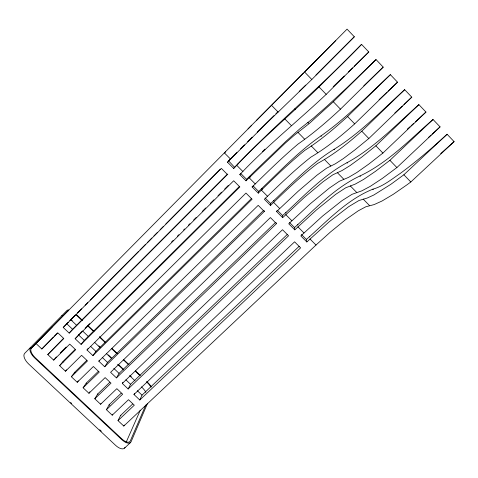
<?xml version="1.0" encoding="UTF-8"?>
<svg xmlns="http://www.w3.org/2000/svg" width="478" height="478" viewBox="0 0 478 478"><rect width="100%" height="100%" fill="white"/><g stroke="black" fill="none" stroke-linecap="round" stroke-linejoin="round"><path stroke-width="0.72" d="M132.579 404.077L120.558 415.466L118.006 420.61L123.784 426.041L316.508 244.563L330.555 231.92L345.564 219.689L358.321 210.774L365.784 206.795L374.149 204.584L382.024 201.011L393.245 194.325L406.868 184.896L410.823 181.975L454.1 141.625L447.091 134.258L403.868 174.775L390.765 184.371L373.814 195L367.241 198.029L358.93 200.533L348.546 206.759L329.234 221.738L306.852 241.952L300.823 235.899L322.626 216.026L341.901 200.718L352.065 194.295L361.792 190.865L370.301 186.342L382.448 178.33L396.895 167.557L440.071 126.879L433.026 119.476L389.911 160.321L375.583 171.255L363.573 179.441L355.208 184.12L345.708 187.794L335.675 194.373L316.532 209.854L294.789 229.834L288.736 223.752L310.425 203.67L329.432 188.015L339.332 181.281L348.605 177.356L356.833 172.516L368.699 164.157L382.902 153.068L425.964 112.055L418.883 104.616L375.875 145.796L361.792 157.047L350.075 165.579L341.991 170.58L332.939 174.751L323.17 181.64L304.301 197.468L282.671 217.657L276.589 211.551L276.607 210.876M276.457 223.644L270.387 217.556L110.585 372.332L116.447 377.889L276.457 223.644L276.475 222.903M252.3 186.45L252.145 186.982L258.275 193.148L258.64 191.463C278.811 172.349 298.105 151.831 320.983 135.907C346.299 118.203 367.857 95.672 390.377 74.658L397.535 82.174L354.688 123.868C341.017 136.146 326.677 147.762 310.891 157.131C294.454 170.102 279.391 184.711 264.394 199.29L270.5 205.426L270.656 203.538C290.971 184.669 310.282 163.888 334.05 149.315C360.328 133.105 381.94 110.358 404.669 89.673L411.785 97.154L368.831 138.506L354.873 149.919L343.3 158.624L335.359 163.787L326.534 168.208L316.896 175.247L298.164 191.26L276.589 211.551M99.466 360.227L98.815 361.183L104.706 366.763L264.304 211.455L264.394 210.786M240.07 174.159L239.837 174.619L245.997 180.809L246.576 179.334L254.117 171.865L285.778 141.476L299.802 128.851L313.317 118.233L327.101 106.146L347.297 87.349L376.013 59.559L383.201 67.117L340.473 109.151C327.042 121.621 313.138 133.625 298.075 144.045C282.068 157.585 267.088 172.295 252.145 186.982M147.487 403.45L131.103 441.708A10.187 4.72 48.7 0 1 121.669 439.521L34.775 358.046A10.325 4.87 43.3 0 1 30.604 347.357M145.772 405.087L130.297 440.949A9.052 4.194 48.7 0 1 121.914 438.995L35.151 357.64A9.178 4.326 43.3 0 1 31.44 348.145L67.697 311.148A7.839 3.155 43.7 0 1 68.521 310.736M126.096 442.371L140.287 410.249M134.491 393.418L133.971 394.493L139.785 400.002L142.014 395.145L299.21 246.26M123.784 426.041L123.939 425.713M124.095 425.378L124.25 425.05M122.864 382.4L122.302 383.434L128.14 388.973L130.56 384.276L287.362 234.381M121.149 393.269L109.157 404.735L106.421 409.712L112.216 415.167L112.718 414.205M109.677 382.418L97.715 393.956L94.781 398.772L100.607 404.251L100.966 403.629M116.447 377.889L119.058 373.366L275.471 222.461M227.785 161.809L227.48 162.203L233.664 168.417C274.354 125.164 320.421 87.271 361.571 44.382L368.801 51.983L326.181 94.363C297.609 121.364 266.826 145.904 239.837 174.619M98.151 371.52L86.225 383.135L83.1 387.789L88.95 393.286L89.906 391.787M104.706 366.763L107.508 362.408L263.527 210.481M68.252 322.172L63.227 327.46L69.191 333.112L227.821 174.112M86.584 360.579L74.688 372.272L71.371 376.76L77.245 382.281L78.261 380.835M88.048 348.605L87.002 349.992L92.917 355.59L95.917 351.408L251.53 198.454M74.968 349.597L63.102 361.362L59.595 365.682L65.492 371.227L66.567 369.835M82.013 331.254L75.142 338.747L81.081 344.375L84.271 340.36L239.478 186.372M63.305 338.567L47.77 354.562L53.685 360.131L56.404 356.941M69.191 333.112L72.584 329.27L227.379 174.243M251.709 125.236L35.892 343.395L41.837 348.988L53.506 337.008M30.813 348.725L52.192 326.922M248.028 128.911L303.614 72.979M335.717 40.576L256.764 120.139M54.492 336.016L57.456 333.035M69.782 320.63L75.387 314.99M77.436 312.929L81.541 308.794M85.138 305.179L87.725 302.574M90.312 299.975L138.536 251.446M140.066 249.904L145.694 244.24M147.236 242.693L151.855 238.038M153.928 235.959L157.549 232.314M160.136 229.709L163.255 226.572M165.86 223.949L220.28 169.194M228.568 160.853L234.459 167.151M228.759 160.662L229.512 159.897M229.703 159.712L230.462 158.947M230.647 158.756L236.897 152.476M41.837 348.988L57.844 332.879L63.801 338.508L47.77 354.562M63.227 327.46L221.338 168.381L227.516 174.578M227.48 162.203L265.828 123.969L311.817 79.491L354.317 36.764L347.052 29.122L304.606 72.029L311.817 79.491M240.446 148.915L244.533 144.822M354.317 36.764L315.952 75.028M233.664 168.417C260.624 139.672 290.863 114.433 319.011 86.936L361.571 44.382M247.604 141.751L252.175 137.186M257.17 132.215L273.978 115.604M60.246 352.949L66.167 347.046M85.078 328.201L89.691 323.6M171.584 241.97L173.144 240.416M177.32 236.251L178.892 234.686M183.594 229.996L184.651 228.944M188.338 225.269L189.921 223.692M193.608 220.011L196.135 217.496M202.188 211.461L205.737 207.924M210.314 203.359L213.875 199.81M217.98 195.723L221.571 192.144M224.648 189.073L228.269 185.464M53.685 360.131L69.74 344.13L75.673 349.741L59.595 365.682M75.142 338.747L233.682 180.756L239.831 186.922L81.081 344.375M245.997 180.809L285.324 143.083L294.287 135.256L309.17 123.587L333.339 101.766L376.013 59.559M368.801 51.983L354.222 66.334M65.492 371.227L81.589 355.333L87.492 360.92L71.371 376.76M87.002 349.992L245.973 193.076L252.097 199.218L92.917 355.59M258.275 193.148C273.344 178.425 288.443 163.667 304.791 150.355C320.158 140.592 334.11 128.767 347.59 116.518L390.377 74.658M305.741 85.084L299.222 91.453M352.639 67.882L348.45 71.963M275.872 113.758L277.718 111.954M383.201 67.117L363.782 85.855M77.245 382.281L93.389 366.495L99.269 372.057L83.1 387.789M98.815 361.183L258.204 205.343L264.304 211.455M262.416 151.628L264.967 149.142M270.5 205.426C285.623 190.818 300.805 176.143 317.589 163.422C333.65 154.723 348.038 143.263 361.768 131.193L404.669 89.673M88.95 393.286L105.136 377.608L110.998 383.147L94.781 398.772M344.297 75.996L333.184 86.685M282.671 217.657L282.618 215.56C303.076 196.924 322.465 175.868 347.052 162.663C374.208 147.953 395.963 124.979 418.883 104.616M397.535 82.174L388.118 91.184M100.607 404.251L116.841 388.674L122.673 394.189L106.421 409.712M122.302 383.434L282.516 229.715L288.563 235.779L128.14 388.973M294.789 229.834L294.532 227.534C315.116 209.113 334.666 187.782 359.988 175.952C387.951 162.735 409.915 139.534 433.026 119.476M387.055 92.194L379.054 99.699M112.216 415.167L128.492 399.698L134.306 405.189L118.006 420.61M133.971 394.493L294.591 241.826L300.608 247.861L139.785 400.002M411.785 97.154L403.922 104.574M306.852 241.952L306.392 239.454C327.095 221.236 346.879 199.637 372.87 189.169C383.225 186.283 391.763 179.178 400.516 173.251C416.816 161.211 432.202 147.983 447.091 134.258M425.964 112.055L415.388 121.86M402.327 106.068L394.81 113.005M124.525 448.131L130.614 442.449M440.071 126.879L432.136 134.145M454.1 141.625L440.692 153.599M428.366 137.544L431.06 135.119M409.981 126.742L407.268 129.162M411.062 125.768L413.775 123.33M70.619 402.488L71.7 403.504M99.729 429.734L101.336 431.234M51.475 350.41L51.839 350.756M63.102 361.362L63.831 362.049M74.688 372.272L75.046 372.613M86.225 383.135L86.584 383.476M97.715 393.956L98.074 394.29M109.157 404.735L109.874 405.404M120.558 415.466L120.916 415.8M71.18 319.597L72.19 320.553M98.862 345.899L100.362 347.327M108.363 354.927L111.356 357.777M118.329 364.403L123.3 369.124M130.243 375.726L131.235 376.664M70.403 319.406L76.474 325.171M82.533 330.931L88.579 336.673M94.614 342.403L100.135 347.649M106.642 353.84L111.141 358.112M117.624 364.272L123.599 369.948M129.562 375.612L135.011 380.793M141.44 386.899L142.432 387.837A7.714 3.149 47.4 0 1 145.898 392.396M66.723 323.708L72.584 329.27M78.434 334.821L84.271 340.36M90.629 346.389L95.917 351.408M102.244 357.413L107.508 362.408M113.812 368.389L119.058 373.366M125.857 379.819L130.56 384.276M137.329 390.705L142.014 395.145M76.277 314.464L82.347 320.242M87.898 325.53L93.945 331.284M99.478 336.548L105.501 342.284M112.007 348.48L117.504 353.708M123.485 359.408L128.958 364.618M135.417 370.761L140.371 375.481M146.8 381.599L147.792 382.543A8.694 3.466 47.4 0 1 151.341 386.983M76.014 314.745L82.091 320.535M87.653 325.829L93.706 331.589M99.747 337.337L105.274 342.601M111.792 348.803L116.297 353.093M123.288 359.743L128.271 364.487M135.232 371.113L139.696 375.367M146.632 381.97L147.624 382.908A7.732 3.083 47.4 0 1 150.779 386.857M225.311 151.861L225.694 152.243M237.488 164.115L237.871 164.498M249.618 176.316L250.37 177.075M261.687 188.463L262.44 189.222M273.709 200.563L274.085 200.939M285.683 212.608L286.053 212.985M297.603 224.6L297.973 224.971M309.469 236.538L309.84 236.915M224.355 152.858L230.563 159.102M236.753 165.328L242.926 171.542M249.092 177.738L255.24 183.928M261.376 190.101L267.501 196.255M273.607 202.403L279.702 208.533M285.784 214.652L291.855 220.758M297.914 226.847L303.954 232.929M309.983 238.994L316 245.041M240.524 173.251L246.576 179.334M253.119 185.906L258.64 191.463M265.153 198.011L270.656 203.538M277.64 210.559L282.618 215.56M289.572 222.551L294.532 227.534M301.451 234.495L306.392 239.454M271.522 105.309L278.172 112.109M284.804 118.897L291.425 125.672M298.027 132.424L304.617 139.164M311.19 145.892L317.745 152.596M324.287 159.288L330.812 165.962M337.325 172.624L343.819 179.268M350.296 185.894L356.761 192.509M363.208 199.105L369.643 205.683M281.417 95.289L281.835 95.714M294.669 108.894L295.5 109.743M307.862 122.434L308.68 123.276M320.983 135.907L321.395 136.326M334.05 149.315L334.457 149.733M347.052 162.663L347.458 163.082M359.988 175.952L360.394 176.364M372.87 189.169L373.27 189.581M319.011 86.936L326.181 94.363M333.339 101.766L340.473 109.151M347.59 116.518L354.688 123.868M361.768 131.193L368.831 138.506M375.875 145.796L382.902 153.068M389.911 160.321L396.895 167.557M403.868 174.775L410.823 181.975M125.027 447.378A10.158 4.822 48.8 0 1 115.527 445.281L28.758 364.093A10.295 4.971 43.2 0 1 24.671 353.356L66.986 310.467A8.819 3.549 43.7 0 1 68.838 309.989M61.841 315.677A8.795 3.627 43.6 0 1 62.409 315.307"/></g></svg>
